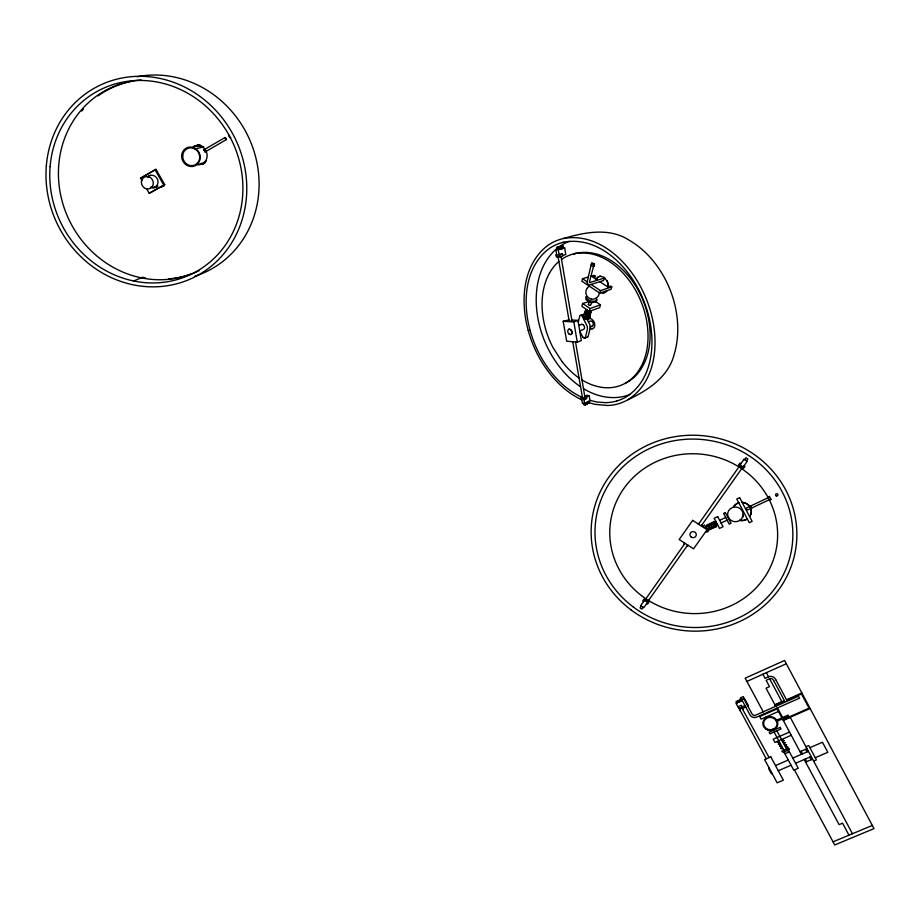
<?xml version="1.0" encoding="UTF-8"?>
<svg xmlns="http://www.w3.org/2000/svg" width="920" height="920" viewBox="0 0 920 920"><rect width="100%" height="100%" fill="white"/><g stroke="black" fill="none" stroke-linecap="round" stroke-linejoin="round"><path stroke-width="1.38" d="M203.814 149.994L205.022 151.961M703.121 526.32L704.536 524.986L708.112 531.702L706.157 532.001M583.199 316.112L584.855 318.412L588.49 318.872A1.897 1.874 25 0 0 589.755 317.699M594.619 264.305L593.94 263.511M739.657 709.366L740.082 708.676M684.216 542.8L684.123 543.444A2.461 2.334 8.2 0 0 684.204 544.456M702.029 526.435L702.121 525.791A2.472 2.357 6.5 0 0 702.04 524.768M593.331 324.622L593.377 323.932A3.599 3.553 23.5 0 0 592.491 321.759L592.331 321.586M587.569 337.042A1.219 1.208 23.2 0 0 588.179 336.191L590.18 328.348A8.51 8.395 25.8 0 0 589.179 323.346L586.971 319.033L585.108 319.447M586.615 296.228A1.426 1.414 29.1 0 0 586.201 296.884L586.695 298.505L589.03 300.23A11.098 11.017 27.6 0 0 591.882 301.15L594.895 301.185L596.574 300.276A1.311 1.299 24.5 0 0 596.793 299.46L596.183 298.149M578.289 322.149L579.646 316.365A1.288 1.276 27.7 0 1 580.347 315.422L583.234 314.398A1.161 1.15 27 0 1 584.131 314.479A1.334 1.322 26.5 0 0 583.372 315.169M588.478 276.966L582.509 278.748L581.889 281.221L599.771 293.112L611.041 289.317L611.765 286.879L610.477 286.039L607.775 286.925L599.782 281.704M590.985 265.121L591.686 263.177M590.973 265.224L587.454 280.922A5.094 5.06 31.4 0 0 587.282 282.29M596.746 299.885L596.367 301.266A1.587 1.564 24.6 0 1 595.987 301.967L591.48 302.622A11.017 10.936 27.4 0 1 588.627 301.714L582.67 303.462L581.911 306.348L589.26 311.443L599.644 307.648L600.461 304.796L596.08 301.829M593.515 266.374L589.547 281.508A2.864 2.841 31.4 0 0 589.456 282.026M586.201 296.884L585.982 299.483L588.282 301.53M583.234 315.893L583.418 315.192L584.637 317.055A6.083 6.014 25.9 0 0 587.811 317.964L588.904 317.848A1.391 1.368 24.8 0 0 589.938 317.055M594.63 278.346L595.228 276.127L593.975 275.321L590.939 276.23M585.545 315.054L585.557 316.25M588.892 313.754A3.611 3.565 25.6 0 1 589.386 314.226L586.281 314.433L586.063 313.156M585.695 310.718L586.626 311.282L586.281 312.34A4.554 4.508 26.4 0 0 588.846 312.719M586.799 310.431L586.96 309.833M588.42 304.428L589.099 301.921M587.949 316.468L588.363 315.479M588.455 314.617L588.742 313.605M589.398 311.684L588.972 312.731A1.541 1.529 25.5 0 0 590.226 312.053M589.26 311.443L590.053 308.556L600.461 304.796M591.732 302.668L590.433 305.532M589.708 317.676L589.789 316.284M599.771 293.112L600.472 290.639L611.765 286.879M549.504 273.033C540.005 290.444 540.477 311.638 545.939 330.245A99.854 98.865 0 0 0 553.058 347.691L562.384 362.1M733.332 507.242L733.562 506.862A9.522 9.062 2.2 0 1 738.806 502.86M733.32 507.196L733.505 506.862A9.568 9.096 2.2 0 1 738.783 502.826M749.926 516.189L750.007 516.143A9.568 9.096 2.2 0 0 742.118 502.389A9.522 9.062 2.2 0 1 749.972 516.131M225.86 138.218L225.043 137.54L226.262 139.656L205.102 151.972L205.137 151.248M645.115 599.851L685.009 543.317M698.521 524.17L739.749 465.761M641.309 606.13L640.044 607.924L641.838 609.086L643.115 607.28M744.682 459.678L746.028 457.769L747.88 458.965L746.534 460.885M647.772 601.565L687.7 545.066M701.224 525.918L742.486 467.532M633.834 376.705C648.91 360.605 650.405 336.272 645.598 315.744A98.198 96.45 32.8 0 0 637.56 293.952C626.301 271.688 603.531 249.964 576.713 253.299M556.807 248.538C534.727 267.708 532.737 300.782 539.959 327.347A115.885 114.701 -5.1 0 0 552.874 357.247C559.992 368.747 569.216 379.086 580.462 386.687M226.32 139.644L226.044 138.506M588.915 401.384L589.145 402.764L594.837 404.328L607.879 405.513A44.218 43.389 16.7 0 0 618.113 403.88A43.021 42.216 16.6 0 0 627.854 399.751C657.098 381.443 659.341 340.872 650.382 310.764A124.292 121.727 35.5 0 0 641.93 289.34C627.612 260.797 598.081 232.427 563.684 238.452A43.792 43.435 41.4 0 0 546.411 246.48C522.111 266.374 520.444 302.197 528.207 330.452M161.391 187.335L162.438 186.691M141.852 180.377L140.507 178.031L155.986 169.349L164.703 184.644L149.236 193.303L146.544 188.611M142.773 177.065L155.986 169.349M203.895 149.833L225.089 137.505M149.236 193.303L164.703 184.644M627.854 399.751C647.864 390.459 668.679 376.866 674.279 354.016C679.374 336.812 678.581 318.274 673.877 301.07A113.01 111.274 30.4 0 0 666.011 280.68C657.605 264.132 645.081 249.32 628.855 240.005C609.063 227.355 584.717 232.265 563.684 238.452M581.98 379.902C591.732 385.94 603.612 389.344 615.031 387.044A35.454 34.856 16.2 0 0 624.898 383.479L626.876 382.421A38.111 37.479 16.1 0 0 635.812 375.624C650.911 359.628 652.464 335.351 647.703 314.858A97.37 95.68 32.3 0 0 639.722 293.158C628.026 269.422 601.795 246.111 573.528 253.931A35.938 35.65 34.3 0 0 561.522 259.452M584.637 403.684L583.751 398.498L581.52 398.049L582.406 403.213L584.637 403.684L590.042 400.775L589.191 395.634L586.96 395.209L584.775 396.347M583.947 399.648L586.707 398.671L586.408 396.934L584.832 396.635M581.716 399.211L580.773 397.348L584.303 398.049L586.408 396.934M586.431 397.084L589.191 395.634M580.773 397.348L582.176 396.623M784.116 752.295L785.266 753.641L788.727 752.134L787.865 750.536M697.946 523.79L698.602 523.457A2.576 2.449 6.5 0 1 699.177 523.238M706.721 528.402L706.859 528.333A3.393 3.231 5.9 0 1 707.261 528.16L708.745 530M707.043 528.322L706.985 528.356A3.393 3.231 6 0 1 706.502 528.563M716.45 523.859L716.369 523.894A3.404 3.243 5 0 1 715.967 524.066M688.275 545.433L687.631 545.755A2.564 2.438 8.2 0 1 687.056 545.974M593.906 266.282L594.4 264.58A2.748 2.748 45.6 0 1 592.158 264.166L591.514 263.821M767.682 497.272L769.476 496.409M705.606 526.999L707.744 525.987M707.664 524.411L707.928 524.688A17.25 16.399 7.2 0 1 708.227 525.055L708.641 525.596L710.102 524.86M710.067 523.308A6.9 6.566 6.1 0 1 710.585 523.928L712.471 523.733L714.449 526.435A13.374 12.719 3.9 0 0 715.162 527.309M712.436 522.18A6.9 6.566 5.8 0 1 712.942 522.801L714.84 522.606L715.909 524.066M715.058 521.341L716.128 521.996M719.658 520.317L725.696 517.442M747.534 507.472L767.958 497.812M748.604 509.519L769.016 499.813M708.089 529.195L709.711 528.689A13.351 12.707 4.4 0 0 710.435 529.563M708.641 525.596L710.458 528.091L712.08 527.562A13.363 12.719 4.2 0 0 712.793 528.436M710.999 524.469L712.827 526.964L714.299 526.24M713.264 523.192L715.196 525.837L717.565 524.688M721.084 523.02L727.133 520.145M769.281 500.307L771.075 499.456M725.339 512.589L723.58 513.429L729.249 524.135L731.02 523.308L725.397 512.681M746.902 681.421L786.324 663.745M775.836 679.788L775.376 679.018A5.071 4.681 5.6 0 0 768.579 676.809L765.095 678.373L762.887 674.245M773.674 680.627L773.283 679.949A2.725 2.518 5.6 0 0 769.626 678.764L766.141 680.328L769.522 686.642L766.038 688.194L775.721 706.284M741.106 699.556L744.188 698.188L743.325 696.567L740.232 697.946L741.646 700.764M742.244 700.499L735.954 703.306L740.335 710.734M744.314 699.579L744.924 699.303L748.466 705.881L747.845 706.146M737.84 706.801L741.29 705.26L743.176 709.469M742.13 706.824L744.97 705.571M747.04 704.651L747.661 704.375M738.748 708.481L742.198 706.951M742.946 708.331L745.775 707.077M774.95 704.846L781.919 701.764L769.626 678.764M774.973 704.881L784.438 700.683L784.783 701.339L776.008 705.214M775.939 679.972L786.531 699.763L801.872 692.967M777.112 708.871L759.713 716.553L761.105 719.13L778.492 711.447M776.733 720.119L788.049 715.139L788.612 716.174L777.285 721.154L776.733 720.119L777.285 721.154M783.598 719.382L809.082 708.17L801.515 693.933L786.876 700.407L786.531 699.763M810.129 708.504L783.242 720.325L790.222 717.301L852.46 833.738M772.696 729.422L773.904 728.893M774.26 729.537L773.225 730.434M789.521 732.056L773.202 739.197L774.928 742.405L791.246 735.275M787.922 750.639L788.612 750.341L798.238 768.257L793.73 770.201L784.15 752.364M805.966 746.741L808.749 745.533L816.408 759.874L813.613 761.07M800.055 751.732L807.012 748.719M809.899 747.695L822.468 742.244L827.816 752.295L815.258 757.723M769.304 768.257L768.614 768.556L771.397 773.708L772.087 773.409M775.502 765.567L788.268 760.035M792.775 758.08L808.404 751.318M778.274 770.73L791.05 765.21M795.558 763.266L811.175 756.516M805.609 762.116L812.567 759.103M133.653 280.991L142.496 277.276A101.303 93.587 63.3 0 0 145.291 277.805M833.06 841.834L872.321 825.447M568.951 319.884L563.166 321.31L566.685 341.193L577.265 342.205L581.313 340.515L577.99 320.378L571.814 320.045M582.889 337.065A2.024 2.001 23.9 0 0 584.257 338.296L587.558 337.019M630.039 394.358C614.859 400.74 597.091 397.095 583.464 388.608M569.066 333.948A1.817 1.794 28.5 0 0 570.814 334.535L571.251 334.282A1.322 1.311 28.4 0 0 571.734 333.937L572.205 332.833A3.749 3.691 29.1 0 0 571.412 330.211L569.745 329.107A1.391 1.368 29 0 0 569.146 329.199L568.709 329.36A1.782 1.748 29 0 0 567.824 330.924L567.778 331.683A3.956 3.898 28.4 0 0 568.675 333.661L569.02 333.994M579.738 330.924L583.556 329.406A1.725 1.702 25.4 0 0 584.464 328.095L584.545 327.393A3.76 3.714 26.1 0 0 583.797 325.392L583.476 325.013M590.226 326.772L592.376 325.921M584.729 338.18L584.764 338.169A1.219 1.208 24 0 0 585.384 337.341L587.351 329.475A8.602 8.476 26.6 0 0 586.339 324.449L582.245 316.537A1.978 1.955 27.8 0 0 580.796 315.33L580.393 315.445M578.829 325.473L581.543 324.426M588.409 321.781L590.41 321.022A1.863 1.84 23.3 0 1 592.273 321.632M563.166 321.31L573.85 321.931L577.99 320.378M606.924 290.766A4.979 4.945 22 0 1 601.427 292.594A4.795 4.761 22 0 0 604.452 292.525L604.877 292.364M589.708 282.589L602.945 278.484L603.98 279.312L603.531 280.531L590.364 284.671A2.415 2.403 33.2 0 1 588.305 284.498M595.228 276.127L592.503 276.954L597.448 280.186M772.593 729.468L771.972 729.629M574.666 253.667L575.805 253.368L573.528 253.931M782.011 740.416L782.828 740.209M783.173 742.578L783.978 742.359M784.323 744.728L785.139 744.521M785.473 746.879L786.289 746.672M163.173 186.311L163.783 186.139M779.251 742.141L778.745 742.268A6.727 6.152 6.4 0 1 778.308 742.359M780.401 744.291L779.895 744.418A6.727 6.152 6.4 0 1 779.47 744.51M781.517 746.453L780.689 746.649M782.644 748.615L782.207 748.719A6.727 6.141 6.4 0 1 781.781 748.811M778.826 741.336L778.136 741.497M782.448 741.221L783.104 741.06M779.976 743.486L779.286 743.647M783.598 743.371L784.254 743.21M781.137 745.637L780.47 745.798M784.748 745.533L785.415 745.361M782.287 747.787L781.62 747.948M785.91 747.684L786.565 747.511M140.507 178.031L141.565 177.767M556.715 254.736L556.048 254.897L556.428 257.071L560.211 256.829L562.683 256.208L562.316 254.023L559.13 254.679L562.316 254.023M562.545 255.369L565.777 254.575L564.696 248.032L563.558 248.124M555.852 249.722L558.256 249.538L559.383 256.139L556.991 256.3L555.852 249.722L556.968 249.469M558.256 249.538L564.696 248.032M194.902 148.936L203.768 146.924A8.889 8.268 65.5 0 0 197.363 146.176M563.903 242.155C596.999 236.141 625.531 263.476 639.319 290.938A119.554 117.116 35.3 0 1 647.473 311.57C656.121 340.561 653.947 379.73 625.669 397.233A41.296 40.526 16.9 0 1 616.791 400.982M588.88 313.593L586.281 313.248L584.694 311.96M561.315 246.261L563.212 246.019L563.58 248.216M559.337 246.709L562.476 246.192L562.844 248.388M557.853 247.043L560.498 246.64L560.866 248.848M556.048 254.897L556.738 254.851M589.214 311.707L586.626 311.282M754.918 717.508L753.974 717.485M588.179 315.502L585.603 315.077L584.188 313.846M203.964 149.833L204.689 150.431M589.984 400.418L597.103 402.051L605.705 402.661A42.607 41.825 17 0 0 616.791 400.993M768.315 730.204L767.579 729.962M581.831 399.878C563.454 391.149 549.217 375.406 539.396 357.846A126.327 125.051 -4.4 0 1 528.207 330.452M581.325 397.06C562.58 387.987 548.354 371.461 538.936 353.176A121.693 120.485 -3.1 0 1 530.081 330.326M643.632 601.507L642.735 600.932L644 599.127L648.887 602.289L647.611 604.083L646.714 603.508M740.876 463.714L739.944 463.105L738.599 465.014L743.624 468.28L744.97 466.371L744.05 465.773M582.509 278.748L587.293 281.911M591.111 284.441L600.472 290.639M582.67 303.462L590.053 308.556M607.039 280.945A11.454 11.385 27 0 1 608.051 283.969A10.718 10.649 26.5 0 1 608.2 286.787A10.775 10.707 26.5 0 0 608.074 283.969A11.5 11.431 27 0 0 607.062 280.933L603.911 277.253L600.231 276.299A4.542 4.519 25.6 0 0 599.403 276.46A5.37 5.348 24.9 0 0 596.298 279.415L597.218 277.84A4.761 4.738 25.5 0 1 600.794 276.207M604.52 277.736L605.107 278.265M569.181 321.103L569.319 321.172A4.151 4.094 31.4 0 0 571.63 320.769M570.48 329.82L570.975 330.372A4.002 3.933 29.2 0 1 571.722 332.154L571.757 332.913A1.771 1.748 28.6 0 1 570.825 334.512M711.091 528.862L710.458 528.091M714.254 521.881L714.874 522.663M712.413 523.653L712.218 523.411A15.008 14.271 6.6 0 0 711.884 523.009M715.196 525.837L715.668 526.424A5.692 5.416 4.5 0 0 715.921 526.712M712.827 526.964L713.299 527.551A5.681 5.405 4.8 0 0 713.552 527.838M711.976 527.424L709.849 524.538A14.996 14.26 6.9 0 0 709.515 524.135M715.737 522.215L716.783 523.653M709.492 528.402L707.48 525.665A14.996 14.248 7.1 0 0 707.158 525.262M706.445 528.574L707.836 530.414A7.049 6.704 5.3 0 0 708.078 530.679M776.146 720.567L776.135 720.532A4.324 3.967 6.4 0 1 776.296 720.808L776.836 722.073M773.789 680.811L784.438 700.683M154.951 169.602L163.679 184.931M743.682 698.406L752.054 713.966A2.714 2.495 7.1 0 0 755.688 715.15L798.491 696.21L799.526 698.154L756.723 717.071A5.037 4.623 7.1 0 1 749.984 714.886L741.612 699.338M741.359 699.442L741.991 700.615M741.301 700.913L740.22 699.694L740.956 701.074M740.611 701.224L739.53 700.005L740.266 701.385M739.921 701.534L738.841 700.315L739.577 701.684M739.231 701.845L738.15 700.615L738.886 701.994M769.12 757.585L741.899 708.009A2.76 2.541 7.8 0 0 740.117 708.71M738.541 702.144L737.46 700.925L738.196 702.305M737.851 702.454L736.77 701.235L737.506 702.604M737.161 702.765L736.081 701.546L736.817 702.914M739.692 709.538L766.279 758.816M776.859 730.825L786.657 749.087M774.03 728.835L774.387 729.48M763.232 711.815L745.165 678.178L784.587 660.468L874 828.609L834.739 844.974L794.431 769.902M764.267 713.747L764.612 714.391M765.992 716.967L766.36 717.646M774.088 732.032L783.897 750.294M772.581 729.468L772.949 730.112M766.383 672.681L768.579 676.809M805.621 749.317L807.012 751.916M809.784 757.114L811.175 759.713M848.987 835.187L842.559 823.181L839.097 824.642L804.23 759.518M801.101 751.283L802.493 753.871M805.264 759.069L806.656 761.656M775.663 704.57L776.422 705.973M777.457 707.917L782.609 717.531M783.161 718.566L783.943 720.026M776.756 708.216L781.908 717.841M782.471 718.876L801.446 754.331M703.236 526.688L703.662 527.493M728.18 517.005L728.87 518.305M750.708 505.988L751.755 507.989M769.488 496.443L770.983 499.296M767.694 497.306L769.189 500.147M579.795 331.315L582.832 337.088M715.967 525.447L716.312 526.516A2.093 1.989 5.2 0 1 716.381 526.895M713.598 526.573L713.966 527.723M711.24 527.7L711.597 528.851M708.871 528.827L709.228 529.977M713.977 522.755L713.747 522.031A7.072 6.727 4.4 0 1 713.667 521.686M711.574 523.802L711.379 523.158A7.061 6.716 4.7 0 1 711.298 522.813M709.216 524.929L709.009 524.273A7.061 6.716 4.9 0 1 708.929 523.94M706.87 526.136L706.663 525.469A7.061 6.716 5.2 0 1 706.571 525.067M530.081 330.326C522.64 303.14 524.308 268.617 547.837 249.607A42.009 41.653 40.5 0 1 563.903 242.132M583.464 403.443L583.694 404.742L584.993 405.018L584.752 403.615M558.118 256.967L569.158 321.068M572.723 341.768L582.463 397.52A2.472 2.415 20.7 0 0 584.453 397.244M559.371 249.193L559.003 246.986L556.6 247.33L556.979 249.538L558.382 249.423L558.003 247.215M585.591 403.167L585.822 404.558M558.75 247.043L559.13 249.251M559.843 254.633L560.211 256.829M584.303 398.049L584.602 399.786M585.373 403.282L585.615 404.673M558.497 247.1L558.877 249.308M585.166 403.397L585.407 404.788M558.245 247.158L558.624 249.366M584.959 403.5L585.2 404.903M561.234 246.48L561.602 248.676M587.466 402.155L587.696 403.546M560.993 246.525L561.361 248.733M573.85 321.931L577.265 342.205M587.259 402.27L587.489 403.661M560.74 246.583L561.108 248.791M587.052 402.385L587.282 403.776M586.833 402.5L587.075 403.891M560.245 246.698L560.613 248.906M586.626 402.603L586.868 403.995M559.992 246.755L560.372 248.963M586.419 402.718L586.661 404.11M559.751 246.813L560.119 249.021M586.212 402.834L586.454 404.225M559.498 246.87L559.877 249.078M586.005 402.948L586.247 404.34M559.245 246.928L559.624 249.136M561.039 256.623L571.918 320.643M575.552 342.033L584.878 396.957M585.798 403.052L586.028 404.455M589.122 401.269L589.352 402.661M562.959 246.077L563.327 248.273M562.718 246.134L563.086 248.331M588.708 401.488L588.938 402.879M588.501 401.603L588.731 402.994M562.223 246.249L562.591 248.446M588.294 401.718L588.524 403.109M561.982 246.307L562.35 248.503M588.087 401.822L588.317 403.213M561.729 246.364L562.097 248.561M587.88 401.936L588.11 403.328M561.487 246.422L561.855 248.618M587.673 402.051L587.903 403.443M590.053 328.635A3.323 3.277 22.7 0 0 594.745 326.036L594.619 323.598A7.452 7.348 24.2 0 0 593.595 321.091L591.974 319.366A3.208 3.162 23.7 0 0 587.27 319.803M588.823 316.158A1.541 1.529 25.4 0 1 587.822 316.399M587.776 316.503A4.508 4.462 26.1 0 1 585.361 316.158M586.281 312.328A2.841 2.817 26.4 0 1 585.752 312.018M588.098 310.764A3.714 3.68 26.5 0 1 586.247 310.109M587.846 317.342A5.324 5.267 26.1 0 1 584.936 316.882M590.019 316.043A2.196 2.173 25.3 0 1 587.868 317.204M588.409 315.33A2.185 2.162 25.4 0 0 590.536 314.157A1.713 1.69 25.2 0 0 590.352 313.065M591.054 312.271A2.173 2.151 25.5 0 1 588.961 313.433M591.249 310.879A2.53 2.507 25.7 0 1 589.501 311.615M593.285 324.622A1.736 1.713 22.8 0 1 592.388 325.967M584.993 319.424A2.104 2.081 25.7 0 1 583.993 317.779M593.906 266.317A2.737 2.725 43.9 0 1 591.721 265.834M591.019 299.034A6.9 6.842 27.7 0 1 587.19 288.213M591.295 299.092A6.773 6.727 27.8 0 0 597.816 296.677A6.946 6.9 27.9 0 0 599.299 292.801M568.698 329.291A1.817 1.794 29.1 0 1 570.423 329.866M633.822 376.694A37.938 37.306 16.7 0 1 624.91 383.502M588.213 284.464A2.702 2.691 32.8 0 1 587.328 282.371M589.432 311.891A3.622 3.576 25.7 0 1 589.904 312.34M549.55 273.056A43.424 43.068 30 0 1 558.854 261.441M578.898 377.971A78.373 77.51 9.4 0 1 562.442 362.054M584.453 312.903A1.288 1.265 26.6 0 1 584.924 312.685M584.959 311.006A1.288 1.276 26.7 0 1 585.43 310.799M589.835 314.95A1.713 1.702 25.1 0 1 589.938 315.974M590.87 311.167A1.713 1.69 25.3 0 1 590.985 312.202M585.384 313.409A2.783 2.76 26 0 1 585.994 313.421M585.879 311.535A2.783 2.748 26.2 0 1 586.5 311.535M581.532 324.346A1.863 1.84 25.9 0 1 583.406 325.07M559.118 246.767A43.021 42.722 36.4 0 1 569.388 241.304M590.283 305.187A1.575 1.552 26.6 0 1 588.282 304.497M606.786 290.731A5.014 4.979 22.2 0 1 604.452 292.537M593.078 328.532A3.576 3.53 22.4 0 1 590.26 327.784M591.675 263.131A2.76 2.748 42.4 0 1 593.871 263.614M587.351 287.925A6.785 6.739 27.8 0 1 589.444 286.246M748.202 509.703A1.196 1.138 1.5 0 1 746.603 509.197A1.196 1.138 1.5 0 1 747.132 507.667M743.026 515.165A1.782 1.69 2.4 0 1 742.452 517.281M747.27 518.903A9.522 9.062 2.2 0 1 739.841 520.352M747.293 518.938A9.568 9.096 2.2 0 1 739.806 520.386M190.498 274.217A101.303 93.587 63.3 0 1 168.555 278.886M81.73 111.09A101.303 93.587 63.3 0 1 83.547 108.974M98.049 95.898A101.303 93.587 63.3 0 1 130.64 81.546M199.283 270.526A101.522 93.771 63.2 0 1 63.112 204.585A101.522 93.771 63.2 0 1 141.162 79.982M157.688 185.84A6.555 6.049 63.2 0 1 151.11 187.151M148.189 177.031A6.555 6.049 63.2 0 1 150.362 175.26M230.667 137.517A1.23 1.15 67.3 0 1 229.758 137.528M229.034 136.666A1.23 1.15 67.3 0 1 229.563 135.332M205.045 163.036A9.694 9.016 65.5 0 1 199.663 164.059M194.867 146.59A9.694 9.016 65.5 0 1 200.111 144.98M193.189 146.59A9.775 9.096 65.4 0 1 206.908 153.41A9.775 9.096 65.4 0 1 197.248 164.714M156.998 186.898A6.532 6.026 63.2 0 1 154.56 186.921M157.78 186.105A6.543 6.049 63.2 0 1 152.869 187.392M164.266 185.311A7.831 7.233 63.3 0 1 162.966 186.369M147.511 177.192A6.325 5.842 63.1 0 1 155.227 176.41A6.325 5.842 63.1 0 1 157.515 184.38A6.325 5.842 63.1 0 1 150.408 187.323M203.975 163.507A9.694 9.027 65.5 0 1 200.341 164.197M194.626 146.636A9.694 9.027 65.5 0 1 199.87 145.026M137.264 76.739A104.259 96.404 63.4 0 1 254.771 153.801A104.259 96.404 63.4 0 1 194.741 276.253M206.344 160.827A8.889 8.268 65.5 0 1 201.169 163.38M789.268 749.386L783.38 752.468L781.816 751.192L788.739 748.178L789.268 749.386M777.216 741.831L778.159 742.003L777.216 741.831M778.366 743.981L779.32 744.154L778.366 743.981M779.527 746.131L780.47 746.304L779.55 746.039M780.678 748.282L781.632 748.454L780.712 748.19M783.334 740.485L784.277 740.669L783.357 740.393M784.484 742.635L785.438 742.819L784.519 742.555M785.645 744.797L786.588 744.97L785.645 744.797M786.795 746.948L787.75 747.12L786.795 746.948M692.668 520.375L679.178 539.545L693.542 548.837L707.089 529.713L692.668 520.375M644.471 600.311L640.665 605.705L643.758 607.706L647.565 602.312L644.471 600.311M744.015 459.252L739.979 464.979L743.153 467.038L747.201 461.311L744.015 459.252M739.622 497.651L736.77 499.008L749.294 522.732L752.134 521.387L739.622 497.651M717.681 516.603L714.161 518.282L719.532 528.402L723.051 526.723L717.681 516.603M780.114 727.409L769.12 732.228L769.982 733.838L780.976 729.019L780.114 727.409M770.799 756.849L764.6 759.54L777.158 782.817L783.357 780.148L770.799 756.849M766.303 728.479A6.75 6.187 6.5 0 0 777.032 724.431A6.75 6.187 6.5 0 0 767.671 717.841A6.75 6.187 6.5 0 0 766.303 728.479M765.831 729.043A7.521 6.9 6.5 0 0 777.803 724.534A7.521 6.9 6.5 0 0 767.36 717.186A7.521 6.9 6.5 0 0 765.831 729.043M731.089 520.467A7.716 7.337 2.8 0 0 743.049 514.855A7.716 7.337 2.8 0 0 731.918 507.771A7.716 7.337 2.8 0 0 731.089 520.467M641.505 595.631A83.996 79.867 7.3 0 0 776.721 546.434A83.996 79.867 7.3 0 0 662.883 458.953A83.996 79.867 7.3 0 0 641.505 595.631M690.966 536.866A3.197 3.036 7.4 0 0 696.221 535.302A3.197 3.036 7.4 0 0 692.116 531.726A3.197 3.036 7.4 0 0 690.966 536.866M631.039 609.903A102.948 97.888 7.3 0 0 795.926 547.618A102.948 97.888 7.3 0 0 655.029 442.06A102.948 97.888 7.3 0 0 631.039 609.903M633.431 607.108A99.015 94.139 7.3 0 0 791.97 547.112A99.015 94.139 7.3 0 0 656.397 445.671A99.015 94.139 7.3 0 0 633.431 607.108M776.169 495.857A1.208 1.15 -1.6 0 0 777.963 494.822A1.208 1.15 -1.6 0 0 776.135 493.879A1.208 1.15 -1.6 0 0 776.169 495.857M141.369 181.976A6.382 5.888 63 0 0 150.052 188.508A6.382 5.888 63 0 0 150.627 177.709A6.382 5.888 63 0 0 141.369 181.976M46.333 165.864A106.927 98.635 63 0 0 189.048 279.588A106.927 98.635 63 0 0 203.745 99.291A106.927 98.635 63 0 0 46.333 165.864M50.105 166.646A102.833 94.863 63 0 0 187.415 275.942A102.833 94.863 63 0 0 201.457 102.522A102.833 94.863 63 0 0 50.105 166.646M182.712 155.48A9.039 8.395 65.2 0 0 194.798 165.025A9.039 8.395 65.2 0 0 196.064 149.718A9.039 8.395 65.2 0 0 182.712 155.48M181.689 155.422A9.867 9.165 65.2 0 0 194.879 165.841A9.867 9.165 65.2 0 0 196.27 149.132A9.867 9.165 65.2 0 0 181.689 155.422"/></g></svg>
